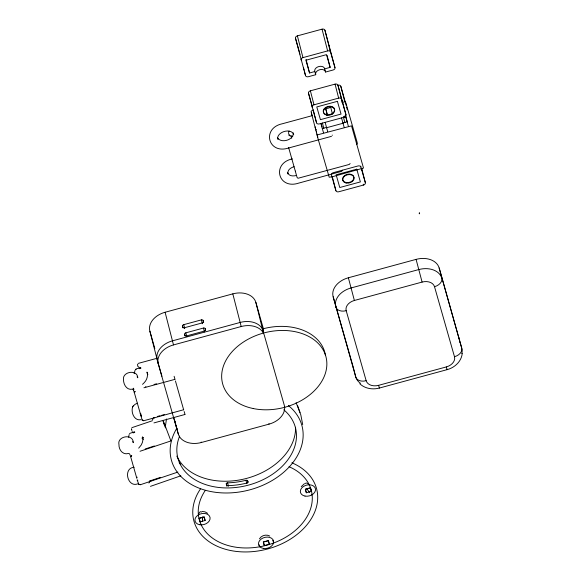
<?xml version="1.0" encoding="UTF-8"?>
<svg xmlns="http://www.w3.org/2000/svg" width="581" height="581" viewBox="0 0 581 581"><rect width="100%" height="100%" fill="white"/><g stroke="black" fill="none" stroke-linecap="round" stroke-linejoin="round"><path stroke-width="0.87" d="M150.457 486.348L180.844 475.81M202.595 519.022L202.558 519.508M140.406 368.339L140.82 367.758L140.42 368.165M165.309 426.846L166.486 418.988M134.414 432.329L134.698 431.944L134.414 432.395M462.229 353.379C461.532 361.426 454.64 367.671 447.123 369.647L379.408 388.043C372.69 389.866 364.832 388.667 359.726 383.685M128.633 437.239L129.091 434.711M130.928 456.281L131.749 455.482L130.936 456.601L131.379 455.686M288.59 132.642L289.062 131.037M134.102 373.619L135.097 370.242M137.08 376.778L137.806 377.803C137.348 369.058 122.315 371.564 123.462 379.546C123.484 384.549 126.694 390.432 132.417 389.176C136.143 392.313 131.139 383.264 134.291 392.524L135.141 391.478L134.298 392.538L142.142 420.041L143.42 420.506L142.142 420.034M140.653 413.273L141.06 415.829L141.575 416.061M350.118 163.508L349.312 164.43L298.009 178.273L297.094 177.474L288.619 147.523M132.766 406.685C130.623 411.827 134.015 421.131 140.827 419.7M134.298 392.219L134.748 391.659M133.252 405.974L135.17 404.245L137.501 403.192M132.621 406.896L133.376 405.792M259.46 538.841C261.486 535.377 266.251 534.062 269.744 536.045M301.248 486.682L304.502 483.617M138.677 448.162L141.19 445.061L142.447 442.337L142.933 439.694L142.476 436.89L143.238 439.526M149.557 482.215L148.889 483.022M137.065 477.124L136.789 478.243L130.66 456.746M152.28 419.78L153.231 418.748M142.527 384.339C145.613 381.528 147.298 379.27 147.567 374.563L146.993 372.094L147.763 374.687L147.4 373.452M341.846 171.301L298.685 183.117C278.045 189.922 271.356 163.254 292.388 158.889M356.676 144.415L357.409 143.87L357.119 142.265L345.826 102.75L345.172 101.777L342.456 102.343M129.512 433.927L129.592 433.905M294.088 166.682C284.763 169.499 286.535 177.815 296.288 175.52M133.1 432.91L134.748 432.344M131.872 427.667L152.454 420.717M129.89 433.361L134.16 431.915M141.88 438.11L143.594 437.529M170.879 440.943L140.014 451.27M140.174 484.801L177.88 472.07M149.593 480.981L160.509 477.371M145.221 448.982L154.328 445.983M312.367 110.535L311.104 111.16L311.365 112.867L318.032 138.714L329.202 177.212L332.194 176.798L363.495 168.062L351.534 125.859L317.974 134.727L317.233 135.264L317.524 136.869M134.182 467.262C122.613 467.952 127.58 488.316 138.06 483.719M137.864 480.204L137.094 479.913L138.772 484.082M139.164 368.695L140.849 368.231M297.385 35.869L322.048 29.166A2.477 1.794 -14.4 0 1 324.932 30.241L334.976 67.636A2.477 1.794 -14.4 0 1 333.08 70.01L325.571 72.044A5.12 3.537 -15.9 0 0 319.703 69.727A5.12 3.537 -15.9 0 0 315.715 74.724L308.417 76.707A2.477 1.794 -14.4 0 1 305.533 75.632L295.489 38.237A2.477 1.794 -14.4 0 1 297.385 35.869L302.97 57.613A2.477 1.794 -14.4 0 0 301.074 59.981M302.97 57.613L327.633 50.91A2.477 1.794 -14.4 0 1 330.516 51.985L334.976 67.636M330.146 67.374L326.515 54.643L305.904 60.242L309.535 72.974L314.808 71.543A5.12 3.537 -15.9 0 1 318.795 66.546A5.12 3.537 -15.9 0 1 324.663 68.863L330.146 67.374L327.096 55.486M345.412 115.43L345.76 116.781L319.434 123.906A2.477 1.794 -14.4 0 1 316.551 122.831L308.496 93.192A2.477 1.794 -14.4 0 1 310.392 90.825L335.055 84.129A2.477 1.794 -14.4 0 1 337.939 85.196A2.477 1.794 -14.4 0 1 340.822 86.308L345.288 101.958M312.084 107.18A2.477 1.794 -14.4 0 1 313.987 104.812L338.65 98.109A2.477 1.794 -14.4 0 1 341.526 99.184L345.993 114.835A2.477 1.794 -14.4 0 1 344.097 117.209L343.872 116.331M312.622 115.539L282.366 123.753C261.334 128.118 268.023 154.786 288.663 147.981L331.439 136.361M344.729 116.055L345.252 115.909M320.944 123.528L322.302 128.539L326.507 127.399L327.72 131.647M341.548 117.928L342.913 122.94L347.118 121.799L348.331 126.055M326.413 127.776L343.255 123.201M363.452 185.063L338.788 191.759A2.477 1.794 -14.4 0 1 335.905 190.684L331.446 175.034A2.477 1.794 -14.4 0 1 333.341 172.666L358.005 165.963A2.477 1.794 -14.4 0 1 360.888 167.037L365.347 182.688A2.477 1.794 -14.4 0 1 363.452 185.063L363.227 184.184M158.279 363.917A19.834 14.336 -14.4 0 1 173.487 344.925L241.202 326.529A19.834 14.336 -14.4 0 1 264.275 335.128L284.247 405.139A19.834 14.336 -14.4 0 1 269.047 424.13L201.324 442.519A19.834 14.336 -14.4 0 1 178.258 433.927L158.279 363.917L149.898 331.243A19.834 14.336 -14.4 0 1 165.098 312.258L232.814 293.863A19.834 14.336 -14.4 0 1 255.887 302.454L263.527 329.253M360.51 383.337A19.834 14.336 -14.4 0 1 355.754 376.982L333.16 296.76A19.834 14.336 -14.4 0 1 348.368 277.769L416.083 259.38A19.834 14.336 -14.4 0 1 439.156 267.972L461.75 348.193A19.834 14.336 -14.4 0 1 461.851 353.633M203.118 320.494L203.379 321.518A1.525 1.053 -15.9 0 1 202.173 322.934L184.504 327.735A1.525 1.053 -15.9 0 1 182.768 327.118L182.507 326.094A1.525 1.053 -15.9 0 1 183.719 324.67L201.382 319.877A1.525 1.053 -15.9 0 1 203.118 320.494L203.684 322.484M205.216 328.664L205.478 329.681A1.525 1.053 -15.9 0 1 204.265 331.105L186.603 335.905A1.525 1.053 -15.9 0 1 184.867 335.281L184.605 334.264A1.525 1.053 -15.9 0 1 185.818 332.84L203.481 328.04A1.525 1.053 -15.9 0 1 205.216 328.664L205.667 330.255M366.161 380.708L346.189 310.69A10.676 7.72 -14.4 0 1 354.374 300.471L422.096 282.075A10.676 7.72 -14.4 0 1 434.515 286.702L454.487 356.719A10.676 7.72 -14.4 0 1 446.302 366.938L378.587 385.334A10.676 7.72 -14.4 0 1 366.161 380.708A9.151 6.326 -15.9 0 1 355.754 376.982L354.279 371.237M138.067 363.437L157.306 358.208M136.019 368.928L140.377 367.744M143.935 387.774L174.975 379.342M143.492 420.818L183.654 409.736M153.958 422.903L184.998 414.478M284.835 407.266L284.494 406.809M306.354 492.768L311.365 491.41L310.472 487.938L305.468 489.304L306.354 492.768L305.33 489.166L310.334 487.808L311.365 491.41M200.133 521.854L205.137 520.489L204.243 517.025L199.239 518.383L200.133 521.854L199.101 518.245L204.105 516.887L205.137 520.489M264.319 545.566L269.323 544.208L268.429 540.737L263.425 542.095L264.319 545.566L263.287 541.957L268.291 540.599L269.323 544.208M154.03 384.469L156.529 383.809M157.502 416.417L160.065 415.735M161.772 415.284L164.336 414.602M139.622 484.59L138.939 484.365L140.028 484.503L138.939 484.365M150.602 481.083L150.435 481.068A1.097 0.378 -2.5 0 0 150.661 481.112M150.675 481.075L150.138 480.828M154.379 417.688L154.161 417.666A1.097 0.392 -0.3 0 0 154.364 417.724L153.892 417.383L154.531 417.804M201.999 511.454L204.984 511.839L207.591 513.328M145.591 386.677L145.918 386.83M142.999 420.564L142.309 420.303M150.443 481.068L150.835 481.184M132.439 431.313L131.611 430.586M292.788 136.477L289.549 135.678L288.546 133.325M139.215 367.403L137.726 366.306M140.246 413.657L141.35 416.032M132.737 441.56L133.274 442.664C133.216 433.303 117.013 436.026 118.945 444.407C118.713 449.752 122.722 455.119 128.365 453.514C129.701 453.558 129.716 454.022 130.275 455.606M344.932 122.722L343.364 116.97M323.878 128.445L322.382 122.976M296.107 402.706L300.798 414.805L302.708 424.66M164.851 424.951L170.821 440.681M163.37 421.203L164.924 425.125M163 421.131L163.98 423.6M164.278 424.362L164.51 424.951M163.421 422.627L164.881 426.309M165.157 426.991L165.512 427.892M297.581 405.582L300.043 412.466M183.683 409.888L175.433 380.947M446.971 369.218L447.123 369.647L446.302 366.938M345.39 115.169L347.315 121.887M422.096 282.075L416.083 259.38M345.993 114.835L337.939 85.196L342.187 101.762M342.913 122.94L344.126 127.195M324.663 68.863L325.571 72.044M314.808 71.543L315.715 74.724M321.039 123.528L322.012 126.927M322.302 128.539L323.515 132.795M295.489 38.237L299.455 52.152M308.496 93.192L312.215 106.236M315.897 129.338L316.057 129.904M315.243 127.043L315.606 128.321M354.374 300.471L348.368 277.769M378.587 385.334L379.408 388.043L379.328 387.585M290.994 135.685L291.713 138.205M333.16 296.76L352.885 365.907M226.249 483.813A1.612 0.98 8 0 1 227.614 482.847A61.709 44.614 -14.4 0 0 245.923 480.291A1.525 0.98 -14 0 1 247.637 480.872L248.08 482.404M201.382 319.877L202.399 323.733M203.481 328.04L204.497 331.904M245.923 480.291L246.867 483.603M247.876 481.809A1.532 0.951 -14 0 1 246.635 483.101L246.809 483.704M183.719 324.67L184.627 327.858M184.504 327.735L184.729 328.534M185.818 332.84L186.828 336.697M227.607 482.826L228.5 486.261M182.507 326.094L183 327.909M184.605 334.264L185.092 336.079M227.018 486.413L226.27 483.813L226.692 485.389M149.898 331.243L154.829 348.535M161.917 376.256L157.233 359.828A19.834 14.336 -14.4 0 1 172.441 340.844L240.156 322.448A19.834 14.336 -14.4 0 1 263.229 331.039M173.755 417.746L177.205 429.846M347.118 121.799L345.76 116.781M326.507 127.399L325.149 122.38M311.365 112.867L311.866 114.704M184.155 411.508L184.969 414.347M174.111 376.292L174.939 379.175M439.156 267.972L461.75 348.193A9.151 6.326 -15.9 0 1 454.487 356.719M345.513 102.83L346.182 105.444M346.625 107.18L347.3 109.787M340.822 86.308L344.664 101.261M365.347 182.688L361.76 168.701A2.477 1.794 -14.4 0 1 361.535 169.935M360.663 166.166L360.888 167.037M324.932 30.241L330.516 51.985M322.048 29.166L327.633 50.91M335.055 84.129L338.65 98.109M330.487 106.396L332.477 114.152M327.459 115.321L325.665 108.356A5.12 3.537 -15.9 0 0 330.712 107.086M325.447 107.674L327.459 115.503M306.049 59.385L309.535 72.974M310.392 90.825L313.987 104.812M332.317 176.697L332.543 177.575M332.768 178.447L333.211 180.197M333.436 181.069L334.336 184.569M334.562 185.441L335.905 190.684M303.442 67.476L304.139 70.199M304.488 71.557L305.533 75.632M313.188 109.722L313.406 110.593M313.631 111.465L314.532 114.965M314.757 115.837L316.551 122.831M315.236 127.094L315.432 127.864M315.824 129.403L316.028 130.18M316.42 131.72L316.616 132.49M317.015 134.037L317.211 134.807M317.611 136.346L317.807 137.123M353.466 368.049L353.132 366.771A19.834 14.336 -14.4 0 0 353.568 367.991M353.626 368.688L354.12 370.598M255.887 302.454L263.483 333.051L262.619 328.919A53.394 38.6 -14.4 0 1 325.476 355.449M268.916 423.614L269.047 424.13M232.814 293.863L241.202 326.529M201.193 442.01L201.324 442.519M165.098 312.258L173.487 344.925M174.91 420.913L175.215 422.104M175.375 422.699L175.68 423.89M175.985 425.081L176.29 426.272M176.442 426.868L178.258 433.927M295.468 171.373L295.468 171.112M342.238 170.189L342.253 170.553M332.216 135.053L332.23 135.417M342.405 100.847A2.477 1.794 -14.4 0 1 341.904 102.423M329.398 45.892A2.477 1.794 -14.4 0 1 329.173 47.119M300.079 54.193A2.477 1.794 -14.4 0 1 299.956 53.888M288.997 466.696A57.889 41.854 -14.4 0 1 302.723 522.9A57.889 41.854 -14.4 0 1 225.791 544.818A57.889 41.854 -14.4 0 1 205.173 490.582M272.714 540.323A7.219 6.805 -17.3 0 1 273.506 543.046M259.823 546.765A7.219 6.805 -17.3 0 1 259.206 544.775M198.397 514.889A7.284 2.433 -85.8 0 1 201.418 512.13M202.631 516.865A7.284 2.433 -85.8 0 1 202.275 521.52M201.491 524.251A7.284 2.433 -85.8 0 1 201.208 524.846M312.091 494.736A7.284 2.266 55.6 0 1 311.51 494.315M309.506 492.347A7.284 2.266 55.6 0 1 306.797 488.381M305.468 483.653A7.284 2.266 55.6 0 1 309.215 484.786M291.887 462.796A63.423 45.848 -14.4 0 1 307.233 524.469A63.423 45.848 -14.4 0 1 222.676 548.406A63.423 45.848 -14.4 0 1 200.67 488.621M288.365 405.553A67.505 48.804 -14.4 0 1 285.591 470.574A67.505 48.804 -14.4 0 1 199.276 488.229A67.505 48.804 -14.4 0 1 176.762 428.379M295.562 427.246A61.76 44.65 -14.4 0 1 244.754 478.867A61.76 44.65 -14.4 0 1 176.813 456.092M283.789 409.808A60.722 43.902 -14.4 0 1 247.208 485.44A60.722 43.902 -14.4 0 1 179.652 436.055M180.793 464.546A64.077 46.32 -14.4 0 1 179.202 462.752M226.481 484.743A1.532 0.901 7.8 0 0 228.311 485.607A61.346 44.352 -14.4 0 0 246.635 483.101M247.644 480.872A61.76 0.821 74.8 0 1 247.876 481.809M332.666 177.285A2.477 1.794 -14.4 0 1 332.368 176.849M346.189 310.69A9.151 6.326 -15.9 0 1 335.782 306.964A19.834 14.336 -14.4 0 1 350.989 287.98L418.705 269.584A19.834 14.336 -14.4 0 1 441.778 278.176A9.151 6.326 -15.9 0 1 434.515 286.702M459.128 337.982A19.834 14.336 -14.4 0 1 459.469 341.977M419.605 213.481C418.894 214.999 419.388 211.092 419.605 213.481M293.369 133.601C292.955 140.021 281.8 143.296 277.805 138.329L277.5 137.726L277.936 139.251L277.689 137.632C278.524 131.626 290.028 128.263 293.492 133.833L293.681 134.472L293.245 132.947L293.369 133.601M131.64 428.974L131.684 429.453L131.64 428.974M137.712 364.737L137.733 365.217L137.712 364.737M135.569 369.487L135.969 369.378L135.569 369.487M337.401 101.334L316.79 106.933L320.421 119.664L341.032 114.065L337.401 101.334M356.756 169.187L336.145 174.787L339.776 187.518L360.387 181.918L356.756 169.187M289.215 135.373L289.033 135.01L289.222 135.395M287.726 173.298L287.37 172.397L287.806 173.922L287.682 173.269M326.631 114.668A5.795 4.19 -14.4 0 0 334.583 109.344A5.795 4.19 -14.4 0 0 325.513 107.478A5.795 4.19 -14.4 0 0 326.631 114.668M326.762 115.176A5.795 4.19 -14.4 0 0 334.714 109.86A5.795 4.19 -14.4 0 0 325.643 107.986A5.795 4.19 -14.4 0 0 326.762 115.176M263.404 548.42A7.706 5.57 -14.4 0 0 273.557 540.984A7.706 5.57 -14.4 0 0 261.239 539.015A7.706 5.57 -14.4 0 0 263.404 548.42M199.603 524.708A7.706 5.57 -14.4 0 0 210.061 517.533A7.706 5.57 -14.4 0 0 197.925 515.187A7.706 5.57 -14.4 0 0 199.603 524.708M305.01 496.08A7.706 5.57 -14.4 0 0 315.468 488.897A7.706 5.57 -14.4 0 0 303.326 486.566A7.706 5.57 -14.4 0 0 305.01 496.08M345.985 182.521A5.795 4.19 -14.4 0 0 353.938 177.198A5.795 4.19 -14.4 0 0 344.874 175.331A5.795 4.19 -14.4 0 0 345.985 182.521M346.116 183.03A5.795 4.19 -14.4 0 0 354.069 177.713A5.795 4.19 -14.4 0 0 345.005 175.84A5.795 4.19 -14.4 0 0 346.116 183.03M253.251 408.545A53.394 38.6 -14.4 0 0 326.529 359.53A53.394 38.6 -14.4 0 0 243.003 342.318A53.394 38.6 -14.4 0 0 253.251 408.545"/></g></svg>
